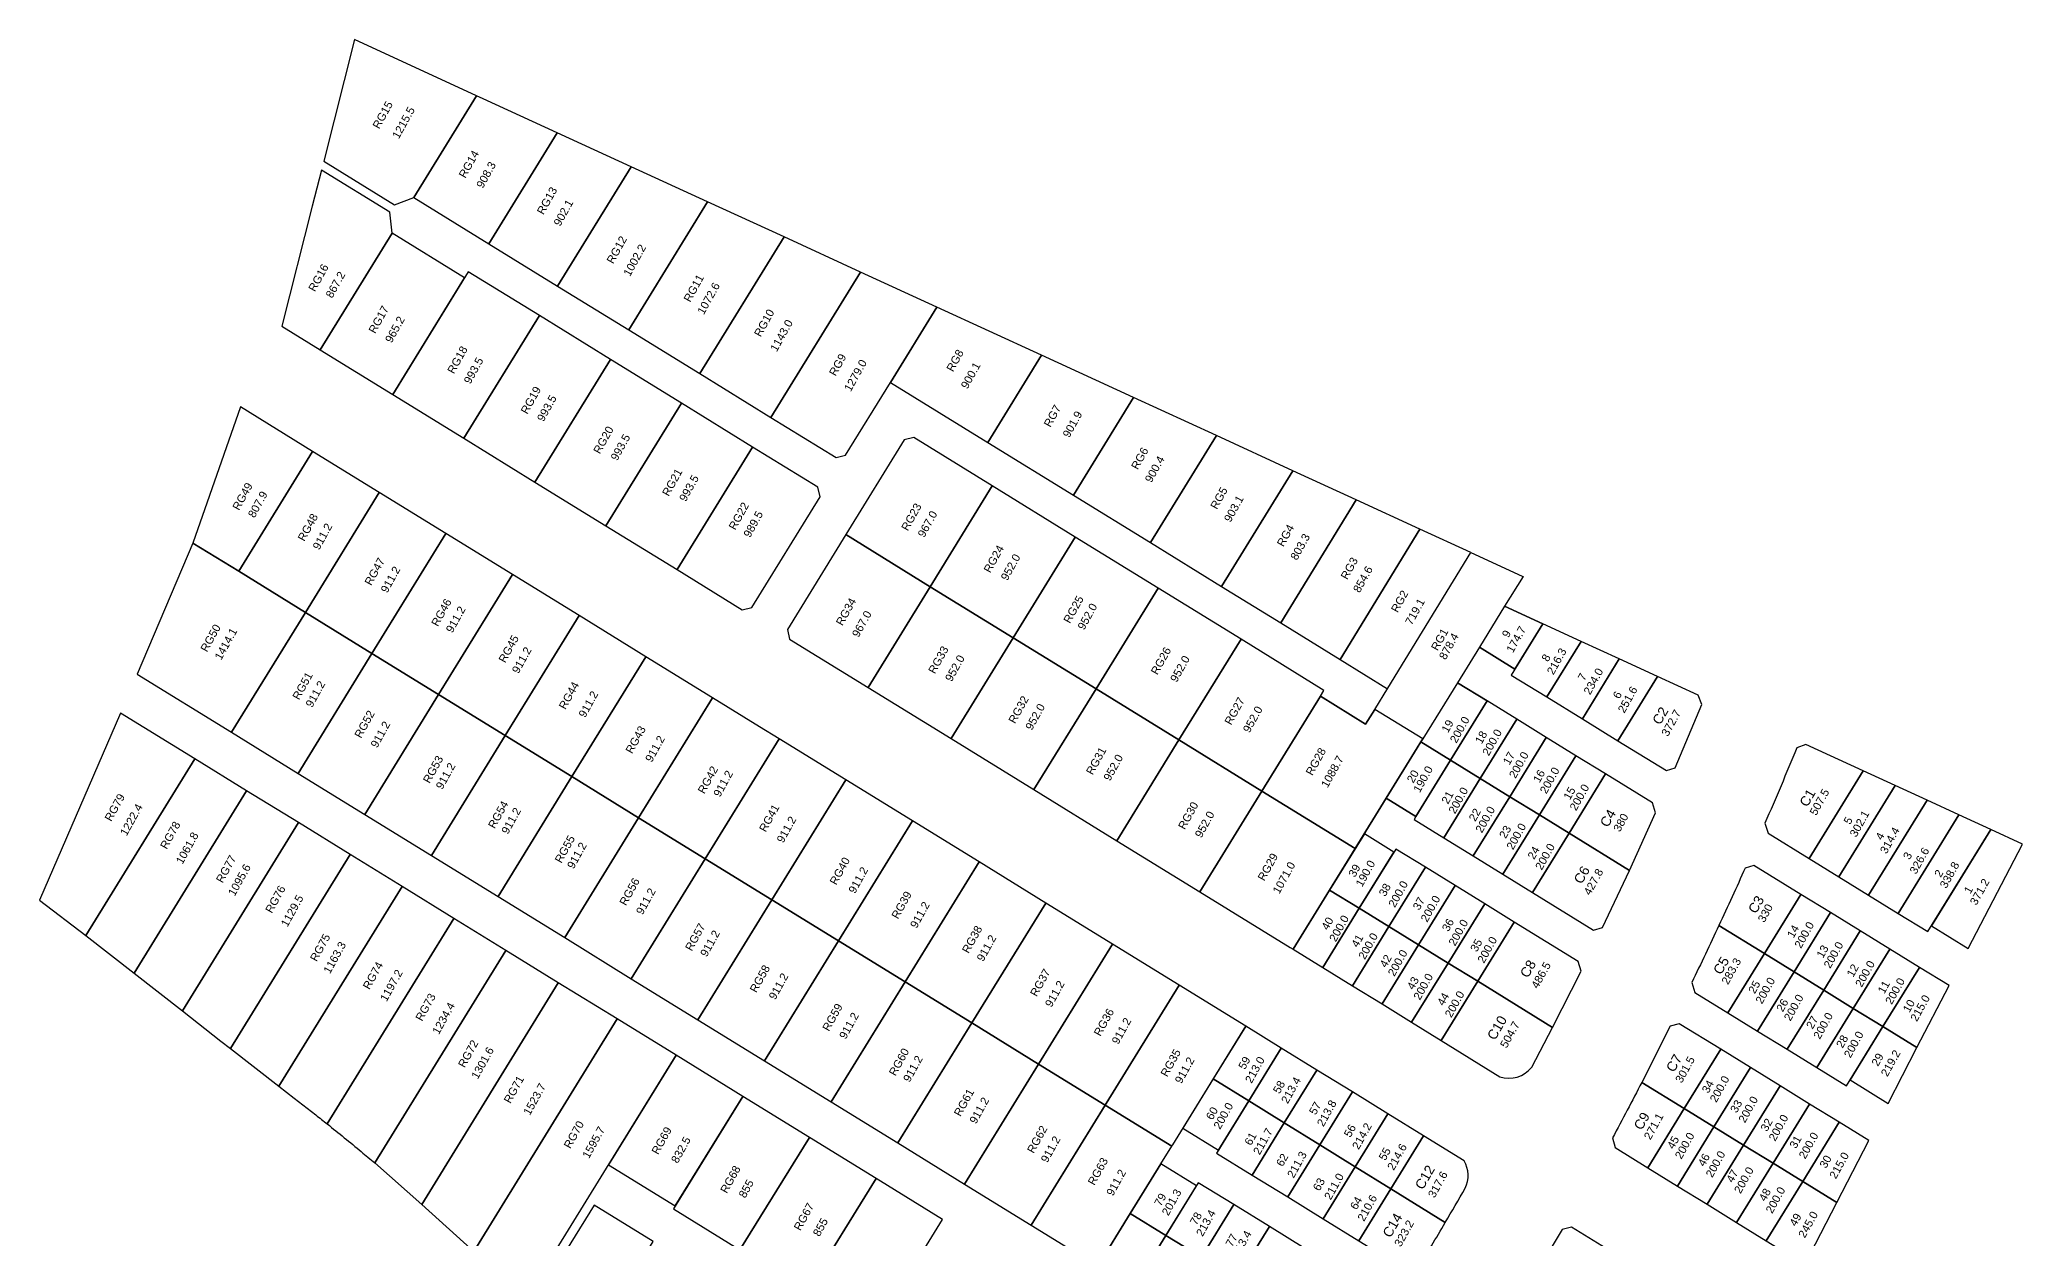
# Model space of a CAD drawing. Header units: metres. Extents: x 638031 to 638601, y 3300083 to 3300688.
# Drawn here: x 638031 to 638601, y 3300343 to 3300688 of the extents above; entities that cross this region are included whole.
import ezdxf
from ezdxf.enums import TextEntityAlignment as Align

# ---------------------------------------------------------------- set-up
doc = ezdxf.new("R2010")
doc.units = ezdxf.units.M
doc.header["$LTSCALE"] = 0.5
doc.layers.add('idAnno2', color=7, linetype='Continuous', true_color=0x0d08d3)
doc.layers.add('poly', color=1, linetype='Continuous')
doc.styles.add('Arial', font='arial.ttf')

msp = doc.modelspace()

# ---------------------------------------------------------------- linework, layer by layer
at = {"layer": 'poly'}
for points in [[(638156.58, 3300671.4), (638121.48, 3300687.53), (638112.61, 3300652.56), (638132.94, 3300640.03), (638138.55, 3300642.15), (638156.58, 3300671.4)], [(638179.74, 3300660.77), (638158.41, 3300670.56), (638156.58, 3300671.4), (638138.55, 3300642.15), (638160.09, 3300628.88), (638179.74, 3300660.77)], [(638200.98, 3300651.01), (638179.74, 3300660.77), (638160.09, 3300628.88), (638179.84, 3300616.7), (638200.98, 3300651.01)], [(638131.63, 3300637.9), (638111.96, 3300650.02), (638109.35, 3300639.71), (638100.59, 3300605.17), (638111.59, 3300598.4), (638132.26, 3300631.93), (638131.63, 3300637.9)], [(638222.95, 3300640.91), (638200.98, 3300651.01), (638179.84, 3300616.7), (638200.27, 3300604.11), (638222.95, 3300640.91)], [(638244.92, 3300630.82), (638222.95, 3300640.91), (638200.27, 3300604.11), (638220.71, 3300591.52), (638244.92, 3300630.82)], [(638153.12, 3300619.08), (638132.26, 3300631.93), (638111.59, 3300598.4), (638132.45, 3300585.54), (638153.12, 3300619.08)], [(638266.89, 3300620.73), (638244.92, 3300630.82), (638220.71, 3300591.52), (638241.14, 3300578.93), (638266.89, 3300620.73)], [(638174.6, 3300608.19), (638154.16, 3300620.78), (638132.45, 3300585.54), (638152.88, 3300572.95), (638174.6, 3300608.19)], [(638288.87, 3300610.63), (638266.89, 3300620.73), (638241.14, 3300578.93), (638259.87, 3300567.39), (638262.62, 3300568.04), (638275.53, 3300588.99), (638275.53, 3300588.99), (638288.87, 3300610.63)], [(638174.6, 3300608.19), (638152.88, 3300572.95), (638173.31, 3300560.36), (638195.03, 3300595.6), (638174.6, 3300608.19)], [(638318.91, 3300596.83), (638288.87, 3300610.63), (638275.53, 3300588.99), (638303.47, 3300571.77), (638318.91, 3300596.83)], [(638215.46, 3300583.01), (638195.03, 3300595.6), (638173.31, 3300560.36), (638193.74, 3300547.77), (638215.46, 3300583.01)], [(638345.37, 3300584.67), (638318.91, 3300596.83), (638303.46, 3300571.77), (638328.07, 3300556.6), (638345.37, 3300584.67)], [(638369.21, 3300573.72), (638345.37, 3300584.67), (638328.07, 3300556.61), (638350.26, 3300542.94), (638369.21, 3300573.72)], [(638109.44, 3300569.18), (638088.66, 3300581.98), (638075, 3300542.83), (638088.19, 3300534.7), (638109.44, 3300569.18)], [(638235.89, 3300570.42), (638215.46, 3300583.01), (638193.74, 3300547.77), (638214.17, 3300535.18), (638235.89, 3300570.42)], [(638282.2, 3300573.13), (638279.45, 3300572.48), (638262.66, 3300545.24), (638286.92, 3300530.28), (638304.76, 3300559.23), (638282.2, 3300573.13)], [(638391.2, 3300563.62), (638369.21, 3300573.72), (638350.26, 3300542.94), (638370.69, 3300530.35), (638391.2, 3300563.62)], [(638128.6, 3300557.37), (638109.44, 3300569.18), (638088.19, 3300534.7), (638107.35, 3300522.9), (638128.6, 3300557.37)], [(638255.27, 3300556.12), (638254.62, 3300558.88), (638235.89, 3300570.42), (638214.17, 3300535.18), (638232.9, 3300523.64), (638235.66, 3300524.29), (638255.27, 3300556.12)], [(638409.38, 3300555.27), (638391.2, 3300563.62), (638370.69, 3300530.35), (638387.72, 3300519.85), (638409.38, 3300555.27)], [(638147.75, 3300545.57), (638128.6, 3300557.37), (638107.35, 3300522.9), (638126.5, 3300511.09), (638147.75, 3300545.57)], [(638328.6, 3300544.54), (638304.76, 3300559.23), (638286.92, 3300530.28), (638310.76, 3300515.59), (638328.6, 3300544.54)], [(638427.68, 3300546.86), (638409.38, 3300555.27), (638387.72, 3300519.85), (638404.75, 3300509.37), (638427.68, 3300546.86)], [(638166.91, 3300533.77), (638147.75, 3300545.57), (638126.5, 3300511.09), (638145.66, 3300499.29), (638166.91, 3300533.77)], [(638262.66, 3300545.24), (638245.87, 3300517.99), (638246.53, 3300515.24), (638269.09, 3300501.34), (638286.92, 3300530.28), (638262.66, 3300545.24)], [(638352.43, 3300529.85), (638328.6, 3300544.54), (638310.76, 3300515.59), (638334.6, 3300500.9), (638352.43, 3300529.85)], [(638442.32, 3300540.14), (638427.68, 3300546.86), (638404.74, 3300509.37), (638418.35, 3300500.95), (638418.44, 3300501.1), (638442.32, 3300540.14)], [(638107.35, 3300522.9), (638088.19, 3300534.7), (638075, 3300542.83), (638058.99, 3300505.12), (638086.1, 3300488.42), (638107.35, 3300522.9)], [(638442.32, 3300540.14), (638457.11, 3300533.34), (638457.31, 3300533.25), (638452.02, 3300524.66), (638463, 3300519.61), (638454.98, 3300506.59), (638444.76, 3300512.89), (638438.47, 3300502.67), (638446.98, 3300497.43), (638436.49, 3300480.4), (638426.52, 3300464.22), (638418.01, 3300469.47), (638409.09, 3300455), (638382.27, 3300471.52), (638399.06, 3300498.77), (638412.05, 3300490.73), (638414.68, 3300494.99), (638414.68, 3300494.99), (638418.44, 3300501.1), (638442.32, 3300540.14)], [(638186.06, 3300521.96), (638166.91, 3300533.77), (638145.66, 3300499.29), (638164.81, 3300487.48), (638186.06, 3300521.96)], [(638310.76, 3300515.59), (638286.92, 3300530.28), (638269.09, 3300501.34), (638292.92, 3300486.65), (638292.92, 3300486.65), (638310.76, 3300515.59)], [(638376.27, 3300515.16), (638352.43, 3300529.85), (638334.6, 3300500.9), (638334.6, 3300500.9), (638358.43, 3300486.21), (638376.27, 3300515.16)], [(638126.5, 3300511.09), (638107.35, 3300522.9), (638086.1, 3300488.42), (638105.26, 3300476.61), (638126.5, 3300511.09)], [(638205.22, 3300510.16), (638186.06, 3300521.96), (638164.81, 3300487.48), (638183.97, 3300475.68), (638205.22, 3300510.16)], [(638463, 3300519.61), (638452.02, 3300524.66), (638444.76, 3300512.89), (638454.98, 3300506.59), (638463, 3300519.61)], [(638334.6, 3300500.9), (638310.76, 3300515.59), (638292.92, 3300486.65), (638316.76, 3300471.96), (638334.6, 3300500.9)], [(638399.06, 3300498.77), (638400.11, 3300500.47), (638376.27, 3300515.16), (638358.43, 3300486.21), (638382.27, 3300471.52), (638399.06, 3300498.77)], [(638473.99, 3300514.57), (638463, 3300519.61), (638453.93, 3300504.89), (638464.15, 3300498.59), (638473.99, 3300514.57)], [(638145.66, 3300499.29), (638126.5, 3300511.09), (638105.26, 3300476.61), (638124.41, 3300464.81), (638145.66, 3300499.29)], [(638224.37, 3300498.35), (638205.22, 3300510.16), (638183.97, 3300475.68), (638203.12, 3300463.88), (638224.37, 3300498.35)], [(638484.98, 3300509.52), (638473.99, 3300514.57), (638464.15, 3300498.59), (638474.36, 3300492.3), (638484.98, 3300509.52)], [(638495.96, 3300504.48), (638484.98, 3300509.52), (638474.36, 3300492.3), (638484.58, 3300486), (638495.96, 3300504.48)], [(638508.69, 3300496.44), (638507.63, 3300499.12), (638495.96, 3300504.48), (638484.58, 3300486), (638498.54, 3300477.4), (638501.03, 3300478.19), (638504.9, 3300487.29), (638508.69, 3300496.44)], [(638164.81, 3300487.48), (638145.66, 3300499.29), (638124.41, 3300464.81), (638143.57, 3300453), (638164.81, 3300487.48)], [(638243.53, 3300486.55), (638237.91, 3300490.01), (638224.37, 3300498.35), (638203.12, 3300463.88), (638222.28, 3300452.07), (638243.53, 3300486.55)], [(638334.6, 3300500.9), (638316.76, 3300471.96), (638340.6, 3300457.27), (638358.43, 3300486.21), (638334.6, 3300500.9)], [(638426.93, 3300483.94), (638427.98, 3300485.65), (638428.5, 3300486.5), (638414.68, 3300494.99), (638412.05, 3300490.73), (638399.06, 3300498.77), (638382.27, 3300471.52), (638409.09, 3300455), (638426.93, 3300483.94)], [(638426.93, 3300483.94), (638427.98, 3300485.65), (638428.5, 3300486.5), (638414.68, 3300494.99), (638412.05, 3300490.73), (638399.06, 3300498.77), (638382.27, 3300471.52), (638409.09, 3300455), (638426.93, 3300483.94)], [(638426.93, 3300483.94), (638427.98, 3300485.65), (638428.5, 3300486.5), (638414.68, 3300494.99), (638412.05, 3300490.73), (638399.06, 3300498.77), (638382.27, 3300471.52), (638409.09, 3300455), (638426.93, 3300483.94)], [(638426.93, 3300483.94), (638427.98, 3300485.65), (638428.5, 3300486.5), (638414.68, 3300494.99), (638412.05, 3300490.73), (638399.06, 3300498.77), (638382.27, 3300471.52), (638409.09, 3300455), (638426.93, 3300483.94)], [(638426.93, 3300483.94), (638427.98, 3300485.65), (638428.5, 3300486.5), (638414.68, 3300494.99), (638412.05, 3300490.73), (638399.06, 3300498.77), (638382.27, 3300471.52), (638409.09, 3300455), (638426.93, 3300483.94)], [(638426.93, 3300483.94), (638427.98, 3300485.65), (638428.5, 3300486.5), (638414.68, 3300494.99), (638412.05, 3300490.73), (638399.06, 3300498.77), (638382.27, 3300471.52), (638409.09, 3300455), (638426.93, 3300483.94)], [(638426.93, 3300483.94), (638427.98, 3300485.65), (638428.5, 3300486.5), (638414.68, 3300494.99), (638412.05, 3300490.73), (638399.06, 3300498.77), (638382.27, 3300471.52), (638409.09, 3300455), (638426.93, 3300483.94)], [(638426.93, 3300483.94), (638427.98, 3300485.65), (638428.5, 3300486.5), (638414.68, 3300494.99), (638412.05, 3300490.73), (638399.06, 3300498.77), (638382.27, 3300471.52), (638409.09, 3300455), (638426.93, 3300483.94)], [(638446.98, 3300497.43), (638438.47, 3300502.67), (638428.5, 3300486.5), (638427.98, 3300485.65), (638436.49, 3300480.4), (638446.98, 3300497.43)], [(638075.55, 3300480.82), (638054.22, 3300493.97), (638030.98, 3300440.15), (638044.22, 3300429.99), (638075.55, 3300480.82)], [(638455.49, 3300492.18), (638446.98, 3300497.43), (638436.49, 3300480.4), (638445, 3300475.15), (638455.49, 3300492.18)], [(638183.97, 3300475.68), (638164.81, 3300487.48), (638143.57, 3300453), (638162.72, 3300441.2), (638183.97, 3300475.68)], [(638464.01, 3300486.93), (638455.49, 3300492.18), (638445, 3300475.15), (638453.52, 3300469.91), (638464.01, 3300486.93)], [(638472.52, 3300481.69), (638464.01, 3300486.93), (638453.52, 3300469.91), (638462.03, 3300464.66), (638472.52, 3300481.69)], [(638262.68, 3300474.74), (638243.53, 3300486.55), (638222.28, 3300452.07), (638241.43, 3300440.27), (638262.68, 3300474.74)], [(638382.27, 3300471.52), (638358.43, 3300486.21), (638340.6, 3300457.27), (638364.43, 3300442.58), (638382.27, 3300471.52)], [(638436.49, 3300480.4), (638427.98, 3300485.65), (638418.01, 3300469.47), (638426.52, 3300464.22), (638436.49, 3300480.4)], [(638436.49, 3300480.4), (638427.98, 3300485.65), (638426.93, 3300483.94), (638418.01, 3300469.47), (638426.52, 3300464.22), (638436.49, 3300480.4)], [(638436.49, 3300480.4), (638427.98, 3300485.65), (638418.01, 3300469.47), (638426.52, 3300464.22), (638436.49, 3300480.4)], [(638436.49, 3300480.4), (638427.98, 3300485.65), (638418.01, 3300469.47), (638426.52, 3300464.22), (638436.49, 3300480.4)], [(638436.49, 3300480.4), (638427.98, 3300485.65), (638418.01, 3300469.47), (638426.52, 3300464.22), (638436.49, 3300480.4)], [(638436.49, 3300480.4), (638427.98, 3300485.65), (638418.01, 3300469.47), (638426.52, 3300464.22), (638436.49, 3300480.4)], [(638436.49, 3300480.4), (638427.98, 3300485.65), (638418.01, 3300469.47), (638426.52, 3300464.22), (638436.49, 3300480.4)], [(638481.03, 3300476.44), (638472.52, 3300481.69), (638462.03, 3300464.66), (638470.54, 3300459.41), (638481.03, 3300476.44)], [(638090.45, 3300471.64), (638075.55, 3300480.82), (638044.22, 3300429.99), (638058.11, 3300419.16), (638090.45, 3300471.64)], [(638203.12, 3300463.88), (638183.97, 3300475.68), (638162.72, 3300441.2), (638181.88, 3300429.4), (638203.12, 3300463.88)], [(638445, 3300475.15), (638436.49, 3300480.4), (638426.52, 3300464.22), (638426, 3300463.37), (638434.51, 3300458.13), (638445, 3300475.15)], [(638495.37, 3300465.27), (638494.5, 3300468.15), (638481.03, 3300476.44), (638470.54, 3300459.41), (638487.89, 3300448.72), (638495.37, 3300465.27)], [(638564.27, 3300473.1), (638555.11, 3300477.31), (638539.58, 3300452.11), (638548.1, 3300446.86), (638564.27, 3300473.1)], [(638105.35, 3300462.46), (638090.45, 3300471.64), (638058.11, 3300419.16), (638071.99, 3300408.34), (638105.35, 3300462.46)], [(638281.84, 3300462.94), (638262.68, 3300474.74), (638241.43, 3300440.27), (638260.59, 3300428.46), (638281.84, 3300462.94)], [(638409.09, 3300455), (638382.27, 3300471.52), (638364.43, 3300442.58), (638390.4, 3300426.58), (638391.25, 3300426.05), (638409.09, 3300455)], [(638453.52, 3300469.91), (638445, 3300475.15), (638434.51, 3300458.13), (638443.02, 3300452.88), (638453.52, 3300469.91)], [(638462.03, 3300464.66), (638453.52, 3300469.91), (638443.02, 3300452.88), (638451.54, 3300447.63), (638462.03, 3300464.66)], [(638573.42, 3300468.9), (638564.27, 3300473.1), (638548.1, 3300446.86), (638556.61, 3300441.61), (638573.42, 3300468.9)], [(638222.28, 3300452.07), (638203.12, 3300463.88), (638181.88, 3300429.4), (638201.03, 3300417.59), (638222.28, 3300452.07)], [(638470.54, 3300459.41), (638462.03, 3300464.66), (638451.54, 3300447.63), (638460.05, 3300442.39), (638470.54, 3300459.41)], [(638582.58, 3300464.69), (638573.42, 3300468.9), (638556.61, 3300441.61), (638565.12, 3300436.37), (638582.58, 3300464.69)], [(638591.73, 3300460.49), (638582.58, 3300464.69), (638565.12, 3300436.37), (638573.64, 3300431.12), (638591.73, 3300460.49)], [(638120.24, 3300453.28), (638105.35, 3300462.46), (638071.99, 3300408.34), (638083.1, 3300399.67), (638085.88, 3300397.51), (638120.24, 3300453.28)], [(638300.99, 3300451.14), (638281.84, 3300462.94), (638260.59, 3300428.46), (638279.75, 3300416.66), (638300.99, 3300451.14)], [(638420.23, 3300454.01), (638411.71, 3300459.26), (638401.74, 3300443.08), (638410.26, 3300437.83), (638420.23, 3300454.01)], [(638487.89, 3300448.72), (638470.54, 3300459.41), (638460.05, 3300442.39), (638477.58, 3300431.58), (638480.11, 3300432.29), (638487.89, 3300448.72)], [(638600.82, 3300456.31), (638591.73, 3300460.49), (638574.69, 3300432.82), (638585.28, 3300426.29), (638600.82, 3300456.31)], [(638135.14, 3300444.1), (638120.24, 3300453.28), (638085.88, 3300397.51), (638099.76, 3300386.68), (638135.14, 3300444.1)], [(638429.26, 3300449.61), (638420.75, 3300454.86), (638410.26, 3300437.83), (638418.77, 3300432.59), (638429.26, 3300449.61)], [(638241.43, 3300440.27), (638222.28, 3300452.07), (638201.03, 3300417.59), (638220.19, 3300405.79), (638241.43, 3300440.27)], [(638320.15, 3300439.33), (638300.99, 3300451.14), (638279.75, 3300416.66), (638298.9, 3300404.86), (638320.15, 3300439.33)], [(638437.78, 3300444.37), (638429.26, 3300449.61), (638418.77, 3300432.59), (638427.28, 3300427.34), (638437.78, 3300444.37)], [(638410.26, 3300437.83), (638401.74, 3300443.08), (638391.25, 3300426.05), (638399.76, 3300420.81), (638410.26, 3300437.83)], [(638446.29, 3300439.12), (638437.78, 3300444.37), (638427.28, 3300427.34), (638435.8, 3300422.09), (638446.29, 3300439.12)], [(638545.7, 3300436.59), (638537.19, 3300441.84), (638526.7, 3300424.81), (638535.21, 3300419.56), (638545.7, 3300436.59)], [(638260.59, 3300428.46), (638241.43, 3300440.27), (638220.19, 3300405.79), (638239.34, 3300393.98), (638260.59, 3300428.46)], [(638339.3, 3300427.53), (638320.15, 3300439.33), (638298.9, 3300404.86), (638318.06, 3300393.05), (638339.3, 3300427.53)], [(638418.77, 3300432.59), (638410.26, 3300437.83), (638399.76, 3300420.81), (638408.28, 3300415.56), (638418.77, 3300432.59)], [(638454.8, 3300433.88), (638446.29, 3300439.12), (638435.8, 3300422.09), (638444.31, 3300416.85), (638454.8, 3300433.88)], [(638554.22, 3300431.34), (638545.7, 3300436.59), (638535.21, 3300419.56), (638543.72, 3300414.32), (638554.22, 3300431.34)], [(638427.28, 3300427.34), (638418.77, 3300432.59), (638408.28, 3300415.56), (638416.79, 3300410.32), (638427.28, 3300427.34)], [(638473.98, 3300419.74), (638473.17, 3300422.56), (638454.8, 3300433.88), (638444.31, 3300416.85), (638465.83, 3300403.59), (638473.98, 3300419.74)], [(638562.73, 3300426.1), (638554.22, 3300431.34), (638543.72, 3300414.32), (638552.24, 3300409.07), (638562.73, 3300426.1)], [(638180.05, 3300416.43), (638164.94, 3300425.74), (638127.28, 3300364.62), (638140.78, 3300352.7), (638180.05, 3300416.43)], [(638279.75, 3300416.66), (638260.59, 3300428.46), (638239.34, 3300393.98), (638258.5, 3300382.18), (638279.75, 3300416.66)], [(638358.46, 3300415.72), (638339.3, 3300427.53), (638318.06, 3300393.05), (638337.21, 3300381.25), (638337.47, 3300381.67), (638358.46, 3300415.72)], [(638435.8, 3300422.09), (638427.28, 3300427.34), (638416.79, 3300410.32), (638425.3, 3300405.07), (638435.8, 3300422.09)], [(638535.21, 3300419.56), (638526.7, 3300424.81), (638516.21, 3300407.78), (638524.72, 3300402.54), (638535.21, 3300419.56)], [(638571.24, 3300420.85), (638562.73, 3300426.1), (638552.24, 3300409.07), (638560.75, 3300403.82), (638571.24, 3300420.85)], [(638444.31, 3300416.85), (638435.8, 3300422.09), (638425.3, 3300405.07), (638433.82, 3300399.82), (638444.31, 3300416.85)], [(638543.72, 3300414.32), (638535.21, 3300419.56), (638524.72, 3300402.54), (638533.23, 3300397.29), (638543.72, 3300414.32)], [(638579.76, 3300415.6), (638571.24, 3300420.85), (638560.75, 3300403.82), (638570.54, 3300397.79), (638579.76, 3300415.6)], [(638196.97, 3300406.01), (638180.05, 3300416.43), (638140.78, 3300352.7), (638155.8, 3300339.2), (638196.97, 3300406.01)], [(638298.9, 3300404.86), (638279.75, 3300416.66), (638258.5, 3300382.18), (638277.65, 3300370.38), (638298.9, 3300404.86)], [(638377.61, 3300403.92), (638358.46, 3300415.72), (638337.47, 3300381.67), (638337.21, 3300381.25), (638356.37, 3300369.44), (638356.63, 3300369.87), (638377.61, 3300403.92)], [(638552.24, 3300409.07), (638543.72, 3300414.32), (638533.23, 3300397.29), (638541.75, 3300392.04), (638552.24, 3300409.07)], [(638560.75, 3300403.82), (638552.24, 3300409.07), (638541.75, 3300392.04), (638550.26, 3300386.8), (638560.75, 3300403.82)], [(638213.9, 3300395.58), (638196.97, 3300406.01), (638155.8, 3300339.2), (638158.17, 3300337.08), (638170.83, 3300325.69), (638213.9, 3300395.58)], [(638318.06, 3300393.05), (638298.9, 3300404.86), (638277.65, 3300370.38), (638296.81, 3300358.57), (638318.06, 3300393.05)], [(638387.82, 3300397.62), (638377.61, 3300403.92), (638368.3, 3300388.81), (638378.5, 3300382.49), (638387.82, 3300397.62)], [(638514.15, 3300397.3), (638502.22, 3300404.65), (638499.61, 3300403.9), (638491.44, 3300387.8), (638503.66, 3300380.28), (638514.15, 3300397.3)], [(638570.54, 3300397.79), (638560.75, 3300403.82), (638551.31, 3300388.5), (638562.24, 3300381.75), (638570.54, 3300397.79)], [(638233.05, 3300383.77), (638213.89, 3300395.57), (638194.48, 3300364.07), (638213.63, 3300352.27), (638233.05, 3300383.77)], [(638398.04, 3300391.33), (638387.82, 3300397.62), (638378.5, 3300382.49), (638388.7, 3300376.17), (638398.04, 3300391.33)], [(638522.66, 3300392.06), (638514.15, 3300397.3), (638503.66, 3300380.28), (638512.17, 3300375.03), (638522.66, 3300392.06)], [(638337.21, 3300381.25), (638318.06, 3300393.05), (638296.81, 3300358.57), (638315.96, 3300346.77), (638337.21, 3300381.25)], [(638408.26, 3300385.03), (638398.04, 3300391.33), (638388.7, 3300376.17), (638398.9, 3300369.85), (638408.26, 3300385.03)], [(638531.18, 3300386.81), (638522.66, 3300392.06), (638512.17, 3300375.03), (638520.68, 3300369.78), (638531.18, 3300386.81)], [(638378.5, 3300382.49), (638368.3, 3300388.81), (638359.55, 3300374.61), (638369.76, 3300368.31), (638369.76, 3300368.31), (638370.34, 3300369.25), (638378.5, 3300382.49)], [(638418.47, 3300378.74), (638408.26, 3300385.03), (638398.9, 3300369.85), (638409.1, 3300363.53), (638418.47, 3300378.74)], [(638539.69, 3300381.56), (638531.18, 3300386.81), (638520.68, 3300369.78), (638529.2, 3300364.54), (638539.69, 3300381.56)], [(638252.2, 3300371.96), (638233.05, 3300383.77), (638213.11, 3300351.42), (638232.26, 3300339.61), (638252.2, 3300371.96)], [(638344.45, 3300350.1), (638353.25, 3300364.39), (638356.37, 3300369.44), (638337.21, 3300381.25), (638315.96, 3300346.77), (638335.12, 3300334.96), (638344.45, 3300350.1)], [(638388.7, 3300376.17), (638378.5, 3300382.49), (638370.34, 3300369.25), (638369.76, 3300368.31), (638369.24, 3300367.46), (638379.45, 3300361.16), (638388.7, 3300376.17)], [(638428.69, 3300372.44), (638418.47, 3300378.74), (638409.1, 3300363.53), (638419.3, 3300357.2), (638428.69, 3300372.44)], [(638512.17, 3300375.03), (638503.66, 3300380.28), (638493.17, 3300363.25), (638501.68, 3300358), (638512.17, 3300375.03)], [(638548.2, 3300376.32), (638539.69, 3300381.56), (638529.2, 3300364.54), (638537.71, 3300359.29), (638548.2, 3300376.32)], [(638398.9, 3300369.85), (638388.7, 3300376.17), (638379.45, 3300361.16), (638389.67, 3300354.87), (638398.9, 3300369.85)], [(638520.68, 3300369.78), (638512.17, 3300375.03), (638501.68, 3300358), (638510.19, 3300352.76), (638520.68, 3300369.78)], [(638556.72, 3300371.07), (638548.2, 3300376.32), (638537.71, 3300359.29), (638547.5, 3300353.26), (638556.72, 3300371.07)], [(638271.36, 3300360.16), (638252.2, 3300371.96), (638232.26, 3300339.61), (638251.42, 3300327.81), (638271.36, 3300360.16)], [(638409.1, 3300363.52), (638398.9, 3300369.85), (638389.67, 3300354.87), (638399.88, 3300348.57), (638409.1, 3300363.52)], [(638529.2, 3300364.54), (638520.68, 3300369.78), (638510.19, 3300352.76), (638518.7, 3300347.51), (638529.2, 3300364.54)], [(638363.47, 3300358.09), (638353.25, 3300364.39), (638344.45, 3300350.1), (638354.66, 3300343.81), (638363.47, 3300358.09)], [(638419.3, 3300357.2), (638409.1, 3300363.52), (638399.88, 3300348.57), (638410.1, 3300342.28), (638419.3, 3300357.2)], [(638537.71, 3300359.29), (638529.2, 3300364.54), (638518.7, 3300347.51), (638527.22, 3300342.26), (638537.71, 3300359.29)], [(638290.51, 3300348.35), (638271.36, 3300360.16), (638251.42, 3300327.81), (638270.57, 3300316), (638290.51, 3300348.35)], [(638374.21, 3300352.65), (638363.99, 3300358.95), (638354.66, 3300343.81), (638364.88, 3300337.51), (638374.21, 3300352.65)], [(638547.5, 3300353.26), (638537.71, 3300359.29), (638527.22, 3300342.26), (638538.28, 3300335.44), (638547.5, 3300353.26)], [(638190.32, 3300352.54), (638172.72, 3300324), (638187.84, 3300310.4), (638207.34, 3300342.05), (638190.32, 3300352.54)], [(638354.66, 3300343.81), (638344.45, 3300350.1), (638335.12, 3300334.96), (638345.33, 3300328.67), (638354.66, 3300343.81)], [(638384.42, 3300346.35), (638374.21, 3300352.65), (638364.88, 3300337.51), (638375.09, 3300331.22), (638384.42, 3300346.35)], [(638394.64, 3300340.06), (638384.42, 3300346.35), (638375.09, 3300331.22), (638385.31, 3300324.92), (638394.64, 3300340.06)], [(638364.88, 3300337.51), (638354.66, 3300343.81), (638345.33, 3300328.67), (638355.55, 3300322.37), (638364.88, 3300337.51)]]:
    msp.add_lwpolyline(points, close=True, dxfattribs=at)
for points in [[(638555.11, 3300477.31), (638538.55, 3300484.91), (638535.98, 3300483.91, -0.004857), (638526.84, 3300462.27), (638527.75, 3300459.4), (638539.58, 3300452.11), (638555.11, 3300477.31)], [(638537.19, 3300441.84), (638523.67, 3300450.16), (638521.16, 3300449.4, -0.003757), (638513.61, 3300432.88), (638526.7, 3300424.81), (638537.19, 3300441.84)], [(638150.04, 3300434.92), (638135.14, 3300444.1), (638099.76, 3300386.68), (638104.12, 3300383.28), (638110.34, 3300378.43, -0.002098), (638113.63, 3300375.84), (638150.04, 3300434.92)], [(638164.94, 3300425.74), (638150.04, 3300434.92), (638113.63, 3300375.84, -0.006304), (638123.41, 3300367.88, -0.002528), (638127.28, 3300364.62), (638164.94, 3300425.74)], [(638526.7, 3300424.81), (638513.61, 3300432.88, -0.00375), (638505.82, 3300416.5), (638506.66, 3300413.67), (638516.21, 3300407.78), (638526.7, 3300424.81)], [(638465.83, 3300403.59), (638444.31, 3300416.85), (638433.82, 3300399.82), (638450.68, 3300389.43, 0.318053), (638459.8, 3300392.13), (638465.83, 3300403.59)], [(638503.66, 3300380.28), (638491.44, 3300387.8, -0.003731), (638483.03, 3300371.84), (638483.78, 3300369.03), (638493.17, 3300363.25), (638503.66, 3300380.28)], [(638440.38, 3300365.24), (638428.69, 3300372.44), (638419.3, 3300357.2), (638434.96, 3300347.49, 0.002422), (638440.69, 3300357.37, 0.25473), (638440.38, 3300365.24)], [(638434.96, 3300347.49), (638419.3, 3300357.2), (638410.1, 3300342.28), (638424.3, 3300333.52), (638427.04, 3300334.19, 0.003283), (638434.96, 3300347.49)], [(638483.74, 3300338.52), (638471.28, 3300346.2), (638468.56, 3300345.53, -0.000017), (638459.47, 3300329.98), (638473.25, 3300321.49), (638483.74, 3300338.52)]]:
    msp.add_lwpolyline(points, format="xyb", close=True, dxfattribs=at)

# ---------------------------------------------------------------- texts
at = {"layer": 'idAnno2', "ltscale": 0.5, "style": 'Arial'}
for s, height, rotation, p in [('RG15', 2.3, 61.032, (638131.18, 3300665.01)), ('1215.5', 2.3, 61.032, (638137.16, 3300662.78, 24.64)), ('RG14', 2.3, 61.032, (638155.95, 3300650.86)), ('908.3', 2.3, 61.032, (638160.9, 3300647.77, 24.64)), ('RG13', 2.3, 61.032, (638178.41, 3300640.35)), ('902.1', 2.3, 61.032, (638183.11, 3300636.88, 24.64)), ('RG12', 2.3, 61.032, (638198.44, 3300626.24)), ('1002.2', 2.3, 61.032, (638203.6, 3300623.22, 24.64)), ('RG16', 2.3, 61.032, (638112.72, 3300618.22)), ('867.2', 2.3, 61.032, (638117.6, 3300616.2, 10.58)), ('RG11', 2.3, 61.032, (638220.58, 3300615.2)), ('1072.6', 2.3, 61.032, (638224.83, 3300612.26, 10.58)), ('RG17', 2.3, 61.032, (638130.02, 3300606.19)), ('965.2', 2.3, 61.032, (638134.67, 3300603.33, 10.58)), ('RG10', 2.3, 61.032, (638240.83, 3300605.22)), ('1143.0', 2.3, 61.032, (638245.8, 3300601.59, 10.58)), ('RG18', 2.3, 61.032, (638152.66, 3300594.6)), ('993.5', 2.3, 61.032, (638157.29, 3300591.51, 10.58)), ('RG9', 2.3, 61.032, (638261.94, 3300593.18)), ('1279.0', 2.3, 61.032, (638267.06, 3300590.12, 10.58)), ('RG8', 2.3, 61.032, (638295.68, 3300594.41)), ('900.1', 2.3, 61.032, (638300.17, 3300590.12, 10.58)), ('RG19', 2.3, 61.032, (638173.76, 3300583.02)), ('993.5', 2.3, 61.032, (638178.34, 3300580.69, 10.58)), ('RG7', 2.3, 61.032, (638323.66, 3300578.47)), ('901.9', 2.3, 61.032, (638329.42, 3300576.09, 10.58)), ('RG20', 2.3, 61.032, (638194.62, 3300571.57)), ('993.5', 2.3, 61.032, (638199.5, 3300569.46, 10.58)), ('RG6', 2.3, 61.032, (638348.77, 3300566.28)), ('900.4', 2.3, 61.032, (638353.05, 3300563.16, 10.58)), ('RG21', 2.3, 61.032, (638214.4, 3300559.4)), ('993.5', 2.3, 61.032, (638219.21, 3300557.71, 10.58)), ('RG49', 2.3, 61.032, (638090.9, 3300555.35)), ('807.9', 2.3, 61.032, (638095.27, 3300553.05, 10.58)), ('RG5', 2.3, 61.032, (638371.53, 3300554.87)), ('903.1', 2.3, 61.032, (638375.79, 3300551.8, 10.58)), ('RG48', 2.3, 61.032, (638109.67, 3300546.46)), ('RG22', 2.3, 61.032, (638233.53, 3300549.71)), ('989.5', 2.3, 61.032, (638237.67, 3300547.37, 10.58)), ('RG23', 2.3, 61.032, (638283.13, 3300549.45)), ('967.0', 2.3, 61.032, (638287.76, 3300547.41, 10.58)), ('911.2', 2.3, 61.032, (638113.86, 3300543.84, 10.58)), ('RG4', 2.3, 61.032, (638390.65, 3300544.12)), ('803.3', 2.3, 61.032, (638394.86, 3300540.85, 10.58)), ('RG47', 2.3, 61.032, (638128.88, 3300533.75)), ('RG24', 2.3, 61.032, (638306.81, 3300537.38)), ('952.0', 2.3, 61.032, (638311.63, 3300535, 10.58)), ('RG3', 2.3, 61.032, (638408.99, 3300534.67)), ('911.2', 2.3, 61.032, (638133.42, 3300531.45, 10.58)), ('854.6', 2.3, 61.032, (638412.89, 3300531.52, 10.58)), ('RG46', 2.3, 61.032, (638148.05, 3300521.98)), ('RG34', 2.3, 61.032, (638264.34, 3300522.2)), ('RG25', 2.3, 61.032, (638329.72, 3300522.85)), ('RG2', 2.3, 61.032, (638423.46, 3300525.19)), ('719.1', 2.3, 61.032, (638427.87, 3300522.21, 10.58)), ('911.2', 2.3, 61.032, (638152.15, 3300519.99, 10.58)), ('967.0', 2.3, 61.032, (638268.87, 3300518.69, 10.58)), ('952.0', 2.3, 61.032, (638333.71, 3300520.82, 10.58)), ('RG50', 2.3, 61.032, (638081.71, 3300514.64)), ('1414.1', 2.3, 61.032, (638086.12, 3300512.95, 10.58)), ('RG45', 2.3, 61.032, (638167.39, 3300511.53)), ('RG1', 2.3, 61.032, (638434.96, 3300514.22)), ('RG1', 2.3, 61.032, (638434.96, 3300514.22)), ('878.4', 2.3, 61.032, (638437.59, 3300512.25, 10.58)), ('878.4', 2.3, 61.032, (638437.59, 3300512.25, 10.58)), ('9', 2.3, 61.032, (638454.15, 3300515.85)), ('174.7', 2.3, 61.032, (638456.95, 3300514.24, 10.58)), ('911.2', 2.3, 61.032, (638171.13, 3300508.28, 10.58)), ('RG33', 2.3, 61.032, (638290.89, 3300508.37)), ('952.0', 2.3, 61.032, (638295.62, 3300505.96, 10.58)), ('RG26', 2.3, 61.032, (638354.86, 3300508.08)), ('952.0', 2.3, 61.032, (638360.32, 3300505.78, 10.58)), ('8', 2.3, 61.032, (638465.53, 3300508.96)), ('216.3', 2.3, 61.032, (638468.59, 3300507.95)), ('RG51', 2.3, 61.032, (638108.15, 3300500.88)), ('7', 2.3, 61.032, (638475.96, 3300503.45)), ('234.0', 2.3, 61.032, (638479.14, 3300502.2, 10.58)), ('911.2', 2.3, 61.032, (638111.83, 3300498.54, 10.58)), ('RG44', 2.3, 61.032, (638184.71, 3300498.12)), ('911.2', 2.3, 61.032, (638190.29, 3300495.61, 10.58)), ('RG32', 2.3, 61.032, (638313.93, 3300494.06)), ('RG32', 2.3, 61.032, (638313.93, 3300494.06)), ('RG27', 2.3, 61.032, (638376.03, 3300493.66)), ('6', 2.3, 61.032, (638486.02, 3300498.27)), ('251.6', 2.3, 61.032, (638488.98, 3300496.93, 10.58)), ('RG52', 2.3, 61.032, (638125.96, 3300489.87)), ('952.0', 2.3, 61.032, (638318.7, 3300491.98, 10.58)), ('952.0', 2.3, 61.032, (638318.7, 3300491.98, 10.58)), ('952.0', 2.3, 61.032, (638381.23, 3300491.26, 10.58)), ('200.0', 2.3, 61.032, (638440.71, 3300488.29)), ('C2', 2.8, 60, (638498.71, 3300492.07, -6860.74)), ('372.7', 2.3, 61.032, (638501.49, 3300490.22, 10.58)), ('911.2', 2.3, 61.032, (638130.51, 3300486.93, 10.58)), ('RG43', 2.3, 61.032, (638203.88, 3300485.42)), ('911.2', 2.3, 61.032, (638209.44, 3300482.8, 10.58)), ('19', 2.3, 61.032, (638437.22, 3300489.3, -6860.74)), ('18', 2.3, 61.032, (638446.89, 3300486.09, -6860.74)), ('200.0', 2.3, 61.032, (638450.02, 3300484.65)), ('RG53', 2.3, 61.032, (638145.67, 3300476.88)), ('RG31', 2.3, 61.032, (638336.24, 3300479.32)), ('952.0', 2.3, 61.032, (638341.14, 3300477.4, 10.58)), ('RG28', 2.3, 61.032, (638399.38, 3300479.13)), ('1088.7', 2.3, 61.032, (638404.11, 3300476.23, 10.58)), ('17', 2.3, 61.032, (638454.86, 3300480.06, -6860.74)), ('200.0', 2.3, 61.032, (638457.7, 3300478.16)), ('911.2', 2.3, 61.032, (638149.25, 3300474.98, 10.58)), ('RG42', 2.3, 61.032, (638224.64, 3300473.87)), ('911.2', 2.3, 61.032, (638229.03, 3300472.78, 10.58)), ('20', 2.3, 61.032, (638427.25, 3300474.87, -6860.74)), ('190.0', 2.3, 61.032, (638430.18, 3300474.06)), ('16', 2.3, 61.032, (638463.51, 3300474.94, -6860.74)), ('200.0', 2.3, 61.032, (638466.57, 3300473.71)), ('RG79', 2.3, 61.032, (638054.18, 3300465.94)), ('RG79', 2.3, 61.032, (638054.18, 3300465.94)), ('21', 2.3, 61.032, (638437.21, 3300468.81, -6860.74)), ('200.0', 2.3, 61.032, (638440.31, 3300467.96, 10.58)), ('15', 2.3, 61.032, (638472.26, 3300470, -6860.74)), ('200.0', 2.3, 61.032, (638475.12, 3300468.85)), ('C1', 2.8, 60, (638541, 3300468.48, -6860.74)), ('C1', 2.8, 60, (638541, 3300468.48, -6860.74)), ('507.5', 2.3, 61.032, (638544.12, 3300467.49, 10.58)), ('507.5', 2.3, 61.032, (638544.12, 3300467.49, 10.58)), ('1222.4', 2.3, 61.032, (638058.94, 3300462.4)), ('1222.4', 2.3, 61.032, (638058.94, 3300462.4)), ('RG54', 2.3, 61.032, (638164.38, 3300463.87)), ('911.2', 2.3, 61.032, (638168.1, 3300462.1, 10.58)), ('RG41', 2.3, 61.032, (638242.27, 3300462.89)), ('911.2', 2.3, 61.032, (638247.22, 3300459.59, 10.58)), ('RG30', 2.3, 61.032, (638362.7, 3300463.6)), ('952.0', 2.3, 61.032, (638367.41, 3300461.07, 10.58)), ('22', 2.3, 61.032, (638445.06, 3300463.82, -6860.74)), ('200.0', 2.3, 61.032, (638448.05, 3300462.47, 10.58)), ('C4', 2.8, 60, (638483.66, 3300462.62, -6860.74)), ('380', 2.3, 61.032, (638487.03, 3300461.59, 10.58)), ('5', 2.3, 61.032, (638552.35, 3300462.17, -6860.74)), ('302.1', 2.3, 61.032, (638555.62, 3300461.26, 10.58)), ('RG78', 2.3, 61.032, (638070.13, 3300457.96)), ('1061.8', 2.3, 61.032, (638074.99, 3300454.26, 10.58)), ('RG55', 2.3, 61.032, (638183.54, 3300453.95)), ('23', 2.3, 61.032, (638453.8, 3300458.91, -6860.74)), ('200.0', 2.3, 61.032, (638456.98, 3300457.62)), ('4', 2.3, 61.032, (638561.51, 3300457.68, -6860.74)), ('314.4', 2.3, 61.032, (638564.32, 3300456.47, 10.58)), ('RG77', 2.3, 61.032, (638086.18, 3300448.25, 10.58)), ('911.2', 2.3, 61.032, (638186.98, 3300452.13, 10.58)), ('RG40', 2.3, 61.032, (638262.55, 3300447.67)), ('RG29', 2.3, 61.032, (638385.57, 3300448.83)), ('24', 2.3, 61.032, (638461.96, 3300452.88, -6860.74)), ('200.0', 2.3, 61.032, (638465.24, 3300451.8, 10.58)), ('3', 2.3, 61.032, (638569.44, 3300452.05, -6860.74)), ('326.6', 2.3, 61.032, (638572.84, 3300450.63, 10.58)), ('1095.6', 2.3, 61.032, (638090, 3300445.09, 10.58)), ('911.2', 2.3, 61.032, (638267.85, 3300445.05, 10.58)), ('1071.0', 2.3, 61.032, (638390.22, 3300445.73, 10.58)), ('39', 2.3, 61.032, (638410.46, 3300447.78, -6860.74)), ('190.0', 2.3, 61.032, (638413.61, 3300446.96)), ('C6', 2.8, 60, (638476.13, 3300446.32, -6860.74)), ('427.8', 2.3, 61.032, (638479.16, 3300444.55, 10.58)), ('2', 2.3, 61.032, (638578.42, 3300446.98)), ('338.8', 2.3, 61.032, (638581.5, 3300446.53, 6871.32)), ('RG76', 2.3, 61.032, (638100.34, 3300439.55)), ('1129.5', 2.3, 61.032, (638105.15, 3300436.22, 10.58)), ('RG56', 2.3, 61.032, (638202.12, 3300441.72)), ('911.2', 2.3, 61.032, (638206.8, 3300438.95, 10.58)), ('RG39', 2.3, 61.032, (638280.31, 3300437.89)), ('38', 2.3, 61.032, (638419.19, 3300442.25, -6860.74)), ('200.0', 2.3, 61.032, (638423.03, 3300441.05)), ('37', 2.3, 61.032, (638428.96, 3300438.31, -6860.74)), ('200.0', 2.3, 61.032, (638432.31, 3300436.84)), ('C3', 2.8, 60, (638526.24, 3300437.81, -6860.74)), ('1', 2.3, 61.032, (638586.92, 3300442.25, -6860.74)), ('371.2', 2.3, 61.032, (638590.15, 3300441.68, 10.58)), ('911.2', 2.3, 61.032, (638285.57, 3300435.05, 10.58)), ('200.0', 2.3, 61.032, (638406.03, 3300431.17)), ('330', 2.3, 61.032, (638528.55, 3300435.56, 10.58)), ('RG75', 2.3, 61.032, (638113.21, 3300425.66)), ('RG57', 2.3, 61.032, (638221.02, 3300428.69)), ('911.2', 2.3, 61.032, (638225.25, 3300426.86, 10.58)), ('RG38', 2.3, 61.032, (638300.59, 3300428.01)), ('911.2', 2.3, 61.032, (638304.71, 3300425.52, 10.58)), ('40', 2.3, 61.032, (638402.7, 3300432.57, -6860.74)), ('41', 2.3, 61.032, (638411.28, 3300427.6, -6860.74)), ('200.0', 2.3, 61.032, (638414.39, 3300426.08, 10.58)), ('36', 2.3, 61.032, (638437.34, 3300432.15, -6860.74)), ('200.0', 2.3, 61.032, (638440.32, 3300429.97, 10.58)), ('200.0', 2.3, 61.032, (638448.63, 3300425.02, 10.58)), ('14', 2.3, 61.032, (638536.52, 3300430.31, -6860.74)), ('200.0', 2.3, 61.032, (638539.74, 3300429.29, 10.58)), ('1163.3', 2.3, 61.032, (638117.39, 3300422.78, 21.16)), ('42', 2.3, 61.032, (638419.45, 3300421.79, -6860.74)), ('200.0', 2.3, 61.032, (638422.88, 3300421.25, 10.58)), ('35', 2.3, 61.032, (638445.49, 3300426.31, -6860.74)), ('C5', 2.8, 60, (638516.2, 3300420.26, -6860.74)), ('13', 2.3, 61.032, (638544.99, 3300424.53, -6860.74)), ('200.0', 2.3, 61.032, (638548.14, 3300423.54, 10.58)), ('RG74', 2.3, 61.032, (638128.38, 3300417.62)), ('RG74', 2.3, 61.032, (638128.38, 3300417.62)), ('1197.2', 2.3, 61.032, (638133.67, 3300414.77, 10.58)), ('1197.2', 2.3, 61.032, (638133.67, 3300414.77, 10.58)), ('RG58', 2.3, 61.032, (638239.58, 3300416.71)), ('911.2', 2.3, 61.032, (638244.94, 3300414.52, 10.58)), ('RG37', 2.3, 61.032, (638320.16, 3300415.58)), ('200.0', 2.3, 61.032, (638430.23, 3300414.43, 10.58)), ('C8', 2.8, 60, (638460.68, 3300419.33, -6860.74)), ('486.5', 2.3, 61.032, (638464.09, 3300417.72, 21.16)), ('283.3', 2.3, 61.032, (638518.77, 3300418.87, 10.58)), ('12', 2.3, 61.032, (638553.66, 3300419.07, -6860.74)), ('200.0', 2.3, 61.032, (638557.21, 3300418.12, 10.58)), ('RG73', 2.3, 61.032, (638143.51, 3300408.53)), ('911.2', 2.3, 61.032, (638324.33, 3300412.36, 10.58)), ('43', 2.3, 61.032, (638427.28, 3300415.43, -6860.74)), ('44', 2.3, 61.032, (638435.95, 3300410.82, -6860.74)), ('200.0', 2.3, 61.032, (638439.25, 3300409.39)), ('25', 2.3, 61.032, (638525.39, 3300414.3, -6860.74)), ('200.0', 2.3, 61.032, (638528.54, 3300413.3, 10.58)), ('200.0', 2.3, 61.032, (638536.71, 3300408.41, 10.58)), ('11', 2.3, 61.032, (638562.6, 3300414.28, -6860.74)), ('200.0', 2.3, 61.032, (638565.83, 3300413.15, 10.58)), ('215.0', 2.3, 61.032, (638573.05, 3300408.26, 10.58)), ('1234.4', 2.3, 61.032, (638148.67, 3300405.31, 10.58)), ('RG59', 2.3, 61.032, (638260.45, 3300405.62)), ('911.2', 2.3, 61.032, (638265.19, 3300403.2, 10.58)), ('RG36', 2.3, 61.032, (638338.46, 3300404.19)), ('C10', 2.8, 60, (638451.77, 3300402.37, -6860.74)), ('26', 2.3, 61.032, (638533.44, 3300409.08, -6860.74)), ('27', 2.3, 61.032, (638542.02, 3300404.16, -6860.74)), ('200.0', 2.3, 61.032, (638545.16, 3300403.18, 10.58)), ('10', 2.3, 61.032, (638569.81, 3300408.88, -6860.74)), ('911.2', 2.3, 61.032, (638343.51, 3300401.7, 10.58)), ('504.7', 2.3, 61.032, (638455.14, 3300400.64)), ('28', 2.3, 61.032, (638550.64, 3300398.68, -6860.74)), ('200.0', 2.3, 61.032, (638553.96, 3300397.81, 10.58)), ('RG72', 2.3, 61.032, (638155.75, 3300395.14)), ('1301.6', 2.3, 61.032, (638159.88, 3300392.49, 10.58)), ('RG60', 2.3, 61.032, (638279.57, 3300392.78)), ('911.2', 2.3, 61.032, (638283.56, 3300390.83, 10.58)), ('RG35', 2.3, 61.032, (638357.65, 3300392.52)), ('C7', 2.8, 60, (638502.66, 3300392.21, -6860.74)), ('29', 2.3, 61.032, (638560.81, 3300393.46, -6860.74)), ('219.2', 2.3, 61.032, (638564.58, 3300392.44, 10.58)), ('911.2', 2.3, 61.032, (638361.66, 3300390.38, 10.58)), ('59', 2.3, 61.032, (638378.83, 3300392.49, -6860.74)), ('213.0', 2.3, 61.032, (638381.85, 3300390.52)), ('301.5', 2.3, 61.032, (638505.47, 3300390.58)), ('RG71', 2.3, 61.032, (638168.89, 3300384.87)), ('1523.7', 2.3, 61.032, (638174.83, 3300382.07, 10.58)), ('RG61', 2.3, 61.032, (638298.25, 3300381.12)), ('58', 2.3, 61.032, (638388.79, 3300385.56, -6860.74)), ('213.4', 2.3, 61.032, (638392.23, 3300384.65)), ('34', 2.3, 61.032, (638512.03, 3300385.68, -6860.74)), ('200.0', 2.3, 61.032, (638515.4, 3300385)), ('911.2', 2.3, 61.032, (638302.64, 3300378.85, 10.58)), ('60', 2.3, 61.032, (638369.52, 3300378.01, -6860.74)), ('200.0', 2.3, 61.032, (638372.79, 3300377.29, 10.58)), ('57', 2.3, 61.032, (638399.16, 3300379.46, -6860.74)), ('213.8', 2.3, 61.032, (638402.5, 3300378.05)), ('C9', 2.8, 60, (638493.37, 3300375.56, -6860.74)), ('271.1', 2.3, 61.032, (638496.46, 3300374.26)), ('33', 2.3, 61.032, (638520.19, 3300380.04, -6860.74)), ('200.0', 2.3, 61.032, (638523.64, 3300379.13)), ('200.0', 2.3, 61.032, (638532.34, 3300373.88)), ('RG70', 2.3, 61.032, (638186.13, 3300371.88)), ('1595.7', 2.3, 61.032, (638191.81, 3300369.65, 10.58)), ('RG69', 2.3, 61.032, (638211.35, 3300370.18)), ('RG62', 2.3, 61.032, (638319.29, 3300370.53)), ('61', 2.3, 61.032, (638380.59, 3300370.68, -6860.74)), ('211.7', 2.3, 61.032, (638384.17, 3300369.94, 10.58)), ('56', 2.3, 61.032, (638409.16, 3300373, -6860.74)), ('214.2', 2.3, 61.032, (638412.62, 3300371.47)), ('200.0', 2.3, 61.032, (638505.37, 3300368.72)), ('32', 2.3, 61.032, (638528.91, 3300374.7, -6860.74)), ('200.0', 2.3, 61.032, (638540.98, 3300368.77, 10.58)), ('832.5', 2.3, 61.032, (638216.88, 3300367.5, 10.58)), ('911.2', 2.3, 61.032, (638323.14, 3300367.67, 10.58)), ('62', 2.3, 61.032, (638389.7, 3300364.61, -6860.74)), ('211.3', 2.3, 61.032, (638393.94, 3300363.27, 10.58)), ('55', 2.3, 61.032, (638419.18, 3300366.33, -6860.74)), ('214.6', 2.3, 61.032, (638422.71, 3300365.49)), ('45', 2.3, 61.032, (638502.05, 3300369.63, -6860.74)), ('46', 2.3, 61.032, (638510.88, 3300364.62, -6860.74)), ('200.0', 2.3, 61.032, (638514.24, 3300363.41, 10.58)), ('31', 2.3, 61.032, (638537.22, 3300369.78, -6850.16)), ('215.0', 2.3, 61.032, (638549.78, 3300363.04, 10.58)), ('RG68', 2.3, 61.032, (638231.11, 3300359.02, 10.58)), ('RG63', 2.3, 61.032, (638336.74, 3300361.33)), ('911.2', 2.3, 61.032, (638341.98, 3300358.1, 10.58)), ('911.2', 2.3, 61.032, (638341.98, 3300358.1, 10.58)), ('211.0', 2.3, 61.032, (638404.59, 3300356.99, 10.58)), ('C12', 2.8, 60, (638431.04, 3300359.4, -6860.74)), ('317.6', 2.3, 61.032, (638434.42, 3300357.56, 10.58)), ('47', 2.3, 61.032, (638519.06, 3300359.98, -6860.74)), ('200.0', 2.3, 61.032, (638522.39, 3300358.81, 10.58)), ('30', 2.3, 61.032, (638545.86, 3300364.11, -6860.74)), ('855', 2.3, 61.032, (638235.66, 3300356.34, 10.58)), ('79', 2.3, 61.032, (638354.67, 3300353.19)), ('201.3', 2.3, 61.032, (638357.91, 3300352.44, 10.58)), ('63', 2.3, 61.032, (638400.26, 3300357.59, -6860.74)), ('210.6', 2.3, 61.032, (638414.15, 3300350.81, 10.58)), ('48', 2.3, 61.032, (638528.42, 3300354.6, -6860.74)), ('200.0', 2.3, 61.032, (638531.47, 3300353.08, 10.58)), ('RG67', 2.3, 61.032, (638252.24, 3300348.29)), ('78', 2.3, 61.032, (638364.92, 3300347.77)), ('213.4', 2.3, 61.032, (638367.77, 3300346.48, 10.58)), ('64', 2.3, 61.032, (638410.95, 3300352.21, -6860.74)), ('C14', 2.8, 60, (638421.73, 3300345.6, -6860.74)), ('49', 2.3, 61.032, (638537.22, 3300347.43, -6860.74)), ('245.0', 2.3, 61.032, (638540.85, 3300346.04, 10.58)), ('855', 2.3, 61.032, (638256.99, 3300345.29)), ('77', 2.3, 61.032, (638375.16, 3300341.51)), ('213.4', 2.3, 61.032, (638378.06, 3300340.5, 10.58)), ('323.2', 2.3, 61.032, (638424.73, 3300343.51, 10.58))]:
    msp.add_text(s, height=height, rotation=rotation, dxfattribs=at).set_placement(p, align=Align.BOTTOM_CENTER)

doc.saveas('drawing.dxf')
